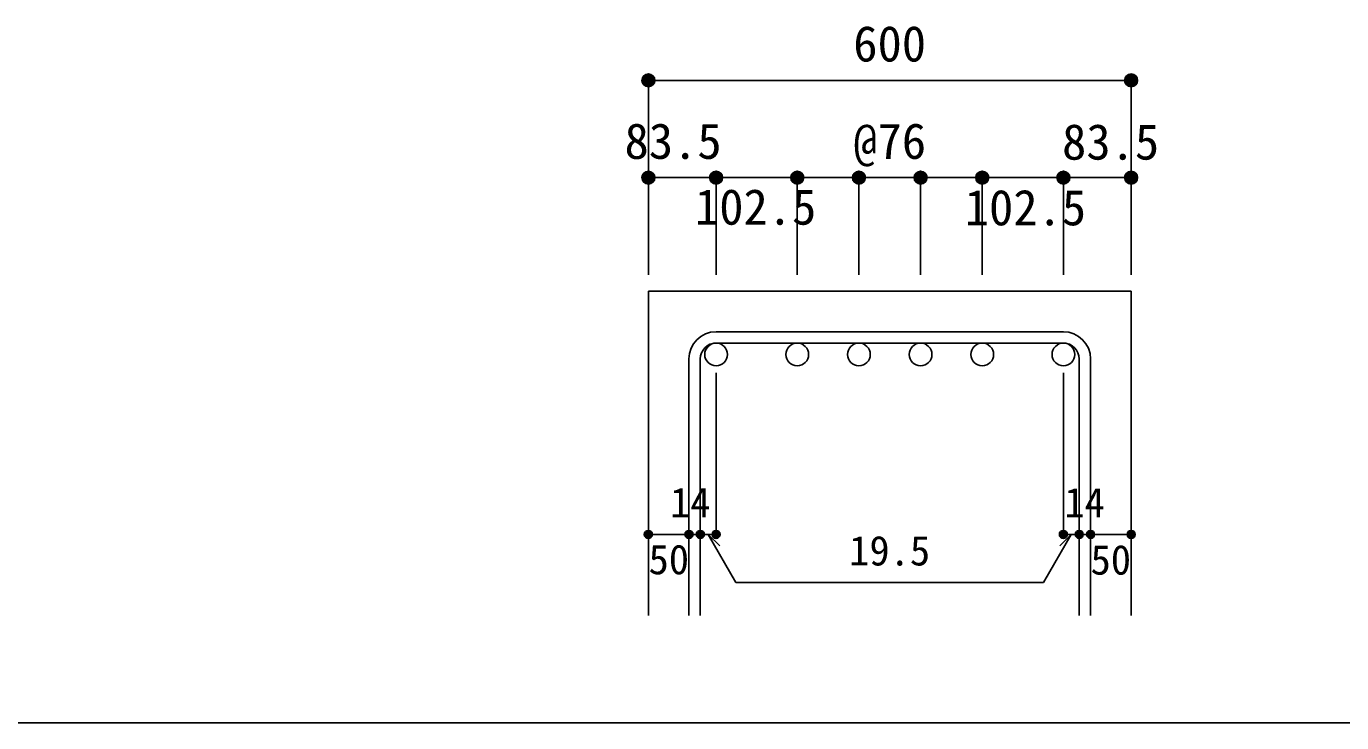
# Model space of a CAD drawing. Units: millimetres at full size, sheet at 1:20. Extents: x -3982 to 3969, y -2797 to 2801.
# Drawn here: x -696 to 925, y -2797 to -1938 of the extents above; entities that cross this region are included whole.
import ezdxf
from ezdxf.enums import TextEntityAlignment as Align

# ---------------------------------------------------------------- set-up
doc = ezdxf.new("R2010")
doc.units = ezdxf.units.MM
doc.header["$LTSCALE"] = 20
doc.header["$PDMODE"] = 32
doc.header["$PDSIZE"] = 10
for name, color, linetype in [('6-1_躯体線', 2, 'Continuous'), ('6-5_梁主筋', 7, 'Continuous'), ('6-6_S.T.P.', 7, 'Continuous'), ('6-D_寸法', 4, 'Continuous'), ('F-0_枠', 6, 'Continuous')]:
    doc.layers.add(name, color=color, linetype=linetype)
doc.styles.add('ＭＳ ゴシック', font='')
doc.styles.get('ＭＳ ゴシック').set_extended_font_data('MS Gothic')

msp = doc.modelspace()

# ---------------------------------------------------------------- linework, layer by layer
at = {"layer": '6-1_躯体線'}
for p, q in [((70.79, -2264.67), (70.79, -2664.67)), ((70.79, -2264.67), (665.79, -2264.67)), ((665.79, -2264.67), (665.79, -2664.67))]:
    msp.add_line(p, q, dxfattribs=at)
at = {"layer": '6-5_梁主筋', "color": 3}
for centre in [(154.29, -2342.67), (254.29, -2342.67), (330.29, -2342.67), (406.29, -2342.67), (482.29, -2342.67), (582.29, -2342.67)]:
    msp.add_circle(centre, 14, dxfattribs=at)
at = {"layer": '6-6_S.T.P.'}
for p, q in [((582.29, -2314.67), (154.29, -2314.67)), ((582.29, -2328.67), (154.29, -2328.67)), ((120.79, -2348.17), (120.79, -2664.67)), ((134.79, -2348.17), (134.79, -2664.67)), ((601.79, -2348.17), (601.79, -2664.67)), ((615.79, -2348.17), (615.79, -2664.67))]:
    msp.add_line(p, q, dxfattribs=at)
for centre, radius, start, end in [((154.29, -2348.17), 33.5, 90, 180), ((582.29, -2348.17), 33.5, 0, 90), ((154.29, -2348.17), 19.5, 90, 180), ((582.29, -2348.17), 19.5, 0, 90)]:
    msp.add_arc(centre, radius, start, end, dxfattribs=at)
at = {"layer": '6-D_寸法'}
for p, q in [((70.79, -2004.67), (70.79, -2124.67)), ((665.79, -2004.67), (70.79, -2004.67)), ((70.79, -2004.67), (665.79, -2004.67)), ((665.79, -2004.67), (665.79, -2124.67)), ((70.79, -2124.67), (154.29, -2124.67)), ((70.79, -2124.67), (70.79, -2244.67)), ((154.29, -2124.67), (154.29, -2244.67)), ((154.29, -2124.67), (401.29, -2124.67)), ((154.29, -2124.67), (254.29, -2124.67)), ((254.29, -2124.67), (254.29, -2244.67)), ((330.29, -2124.67), (330.29, -2244.67)), ((330.29, -2124.67), (406.29, -2124.67)), ((401.29, -2124.67), (582.29, -2124.67)), ((406.29, -2124.67), (406.29, -2244.67)), ((482.29, -2124.67), (482.29, -2244.67)), ((482.29, -2124.67), (582.29, -2124.67)), ((582.29, -2124.67), (582.29, -2244.67)), ((582.29, -2124.67), (665.79, -2124.67)), ((665.79, -2124.67), (665.79, -2244.67)), ((154.29, -2564.67), (154.29, -2365.34)), ((582.29, -2564.67), (582.29, -2365.34)), ((70.79, -2564.67), (120.79, -2564.67)), ((120.79, -2564.67), (154.29, -2564.67)), ((144.54, -2564.67), (158.68, -2578.81)), ((144.54, -2564.67), (178.76, -2623.95)), ((592.04, -2564.67), (557.82, -2623.95)), ((592.04, -2564.67), (577.9, -2578.81)), ((582.29, -2564.67), (665.79, -2564.67)), ((601.79, -2564.67), (615.79, -2564.67)), ((178.76, -2623.95), (557.82, -2623.95))]:
    msp.add_line(p, q, dxfattribs=at)
msp.add_lwpolyline([(665.79, -2004.67), (665.79, -2124.67), (665.79, -2244.67)], dxfattribs=at)
for centre, radius in [((70.79, -2004.67), 8), ((70.79, -2004.67), 7.2), ((70.79, -2004.67), 6.4), ((70.79, -2004.67), 5.6), ((70.79, -2004.67), 4.8), ((70.79, -2004.67), 4), ((70.79, -2004.67), 3.2), ((70.79, -2004.67), 2.4), ((70.79, -2004.67), 1.6), ((70.79, -2004.67), 0.8), ((665.79, -2004.67), 8), ((665.79, -2004.67), 7.2), ((665.79, -2004.67), 6.4), ((665.79, -2004.67), 5.6), ((665.79, -2004.67), 4.8), ((665.79, -2004.67), 4), ((665.79, -2004.67), 3.2), ((665.79, -2004.67), 2.4), ((665.79, -2004.67), 1.6), ((665.79, -2004.67), 0.8), ((70.79, -2124.67), 8), ((70.79, -2124.67), 7.2), ((70.79, -2124.67), 6.4), ((70.79, -2124.67), 5.6), ((70.79, -2124.67), 4.8), ((70.79, -2124.67), 4), ((70.79, -2124.67), 3.2), ((70.79, -2124.67), 2.4), ((70.79, -2124.67), 1.6), ((154.29, -2124.67), 8), ((154.29, -2124.67), 7.2), ((154.29, -2124.67), 6.4), ((154.29, -2124.67), 5.6), ((154.29, -2124.67), 4.8), ((154.29, -2124.67), 4), ((154.29, -2124.67), 3.2), ((154.29, -2124.67), 2.4), ((154.29, -2124.67), 1.6), ((254.29, -2124.67), 8), ((254.29, -2124.67), 7.2), ((254.29, -2124.67), 6.4), ((254.29, -2124.67), 5.6), ((254.29, -2124.67), 4.8), ((254.29, -2124.67), 4), ((254.29, -2124.67), 3.2), ((254.29, -2124.67), 2.4), ((254.29, -2124.67), 1.6), ((330.29, -2124.67), 8), ((330.29, -2124.67), 7.2), ((330.29, -2124.67), 6.4), ((330.29, -2124.67), 5.6), ((330.29, -2124.67), 4.8), ((330.29, -2124.67), 4), ((330.29, -2124.67), 3.2), ((330.29, -2124.67), 2.4), ((330.29, -2124.67), 1.6), ((406.29, -2124.67), 8), ((406.29, -2124.67), 7.2), ((406.29, -2124.67), 6.4), ((406.29, -2124.67), 5.6), ((406.29, -2124.67), 4.8), ((406.29, -2124.67), 4), ((406.29, -2124.67), 3.2), ((406.29, -2124.67), 2.4), ((406.29, -2124.67), 1.6), ((482.29, -2124.67), 8), ((482.29, -2124.67), 7.2), ((482.29, -2124.67), 6.4), ((482.29, -2124.67), 5.6), ((482.29, -2124.67), 4.8), ((482.29, -2124.67), 4), ((482.29, -2124.67), 3.2), ((482.29, -2124.67), 2.4), ((482.29, -2124.67), 1.6), ((582.29, -2124.67), 8), ((582.29, -2124.67), 7.2), ((582.29, -2124.67), 6.4), ((582.29, -2124.67), 5.6), ((582.29, -2124.67), 4.8), ((582.29, -2124.67), 4), ((582.29, -2124.67), 3.2), ((582.29, -2124.67), 2.4), ((582.29, -2124.67), 1.6), ((665.79, -2124.67), 8), ((665.79, -2124.67), 7.2), ((665.79, -2124.67), 6.4), ((665.79, -2124.67), 5.6), ((665.79, -2124.67), 4.8), ((665.79, -2124.67), 4), ((665.79, -2124.67), 3.2), ((665.79, -2124.67), 2.4), ((665.79, -2124.67), 1.6), ((70.79, -2124.67), 0.8), ((154.29, -2124.67), 0.8), ((254.29, -2124.67), 0.8), ((330.29, -2124.67), 0.8), ((406.29, -2124.67), 0.8), ((482.29, -2124.67), 0.8), ((582.29, -2124.67), 0.8), ((665.79, -2124.67), 0.8), ((70.79, -2564.67), 4), ((70.79, -2564.67), 3.6), ((70.79, -2564.67), 3.2), ((120.79, -2564.67), 4), ((120.79, -2564.67), 3.6), ((120.79, -2564.67), 3.2), ((134.79, -2564.67), 4), ((134.79, -2564.67), 3.6), ((134.79, -2564.67), 3.2), ((154.29, -2564.67), 4), ((154.29, -2564.67), 3.6), ((154.29, -2564.67), 3.2), ((582.29, -2564.67), 4), ((582.29, -2564.67), 3.6), ((582.29, -2564.67), 3.2), ((601.79, -2564.67), 4), ((601.79, -2564.67), 3.6), ((601.79, -2564.67), 3.2), ((615.79, -2564.67), 4), ((615.79, -2564.67), 3.6), ((615.79, -2564.67), 3.2), ((665.79, -2564.67), 4), ((665.79, -2564.67), 3.6), ((665.79, -2564.67), 3.2), ((70.79, -2564.67), 2.8), ((70.79, -2564.67), 2.4), ((70.79, -2564.67), 2), ((70.79, -2564.67), 1.6), ((70.79, -2564.67), 1.2), ((70.79, -2564.67), 0.8), ((70.79, -2564.67), 0.4), ((120.79, -2564.67), 2.8), ((120.79, -2564.67), 2.4), ((120.79, -2564.67), 2), ((120.79, -2564.67), 1.6), ((120.79, -2564.67), 1.2), ((120.79, -2564.67), 0.8), ((120.79, -2564.67), 0.4), ((134.79, -2564.67), 2.8), ((134.79, -2564.67), 2.4), ((134.79, -2564.67), 2), ((134.79, -2564.67), 1.6), ((134.79, -2564.67), 1.2), ((134.79, -2564.67), 0.8), ((134.79, -2564.67), 0.4), ((154.29, -2564.67), 2.8), ((154.29, -2564.67), 2.4), ((154.29, -2564.67), 2), ((154.29, -2564.67), 1.6), ((154.29, -2564.67), 1.2), ((154.29, -2564.67), 0.8), ((154.29, -2564.67), 0.4), ((582.29, -2564.67), 2.8), ((582.29, -2564.67), 2.4), ((582.29, -2564.67), 2), ((582.29, -2564.67), 1.6), ((582.29, -2564.67), 1.2), ((582.29, -2564.67), 0.8), ((582.29, -2564.67), 0.4), ((601.79, -2564.67), 2.8), ((601.79, -2564.67), 2.4), ((601.79, -2564.67), 2), ((601.79, -2564.67), 1.6), ((601.79, -2564.67), 1.2), ((601.79, -2564.67), 0.8), ((601.79, -2564.67), 0.4), ((615.79, -2564.67), 2.8), ((615.79, -2564.67), 2.4), ((615.79, -2564.67), 2), ((615.79, -2564.67), 1.6), ((615.79, -2564.67), 1.2), ((615.79, -2564.67), 0.8), ((615.79, -2564.67), 0.4), ((665.79, -2564.67), 2.8), ((665.79, -2564.67), 2.4), ((665.79, -2564.67), 2), ((665.79, -2564.67), 1.6), ((665.79, -2564.67), 1.2), ((665.79, -2564.67), 0.8), ((665.79, -2564.67), 0.4)]:
    msp.add_circle(centre, radius, dxfattribs=at)
at = {"layer": '6-D_寸法', "color": 7}
for p in [(70.79, -2004.67), (665.79, -2004.67), (70.79, -2124.67), (154.29, -2124.67), (254.29, -2124.67), (330.29, -2124.67), (406.29, -2124.67), (482.29, -2124.67), (582.29, -2124.67), (665.79, -2124.67), (70.79, -2564.67), (120.79, -2564.67), (134.79, -2564.67), (154.29, -2564.67), (582.29, -2564.67), (601.79, -2564.67), (615.79, -2564.67), (665.79, -2564.67)]:
    msp.add_point(p, dxfattribs=at)
at = {"layer": 'F-0_枠'}
msp.add_line((3969.4, -2796.83), (-3981.92, -2796.83), dxfattribs=at)

# ---------------------------------------------------------------- texts
at = {"layer": '6-D_寸法', "style": 'ＭＳ ゴシック'}
for s, height, p in [('600', 43.99, (323.29, -1994.67)), ('83.5', 43.99, (41.39, -2114.73)), ('@76', 43.99, (323.29, -2114.67)), ('83.5', 43.99, (580.64, -2115.68)), ('102.5', 43.99, (128.2, -2195.89)), ('102.5', 43.99, (460.68, -2196.68)), ('14', 36.66, (97.48, -2554.6)), ('14', 36.66, (583.4, -2554.67)), ('50', 36.66, (71.04, -2624.77)), ('19.5', 36.66, (318.29, -2613.95)), ('50', 36.66, (615.78, -2625.22))]:
    msp.add_text(s, height=height, dxfattribs=at).set_placement(p, align=Align.BOTTOM_LEFT)

doc.saveas('drawing.dxf')
